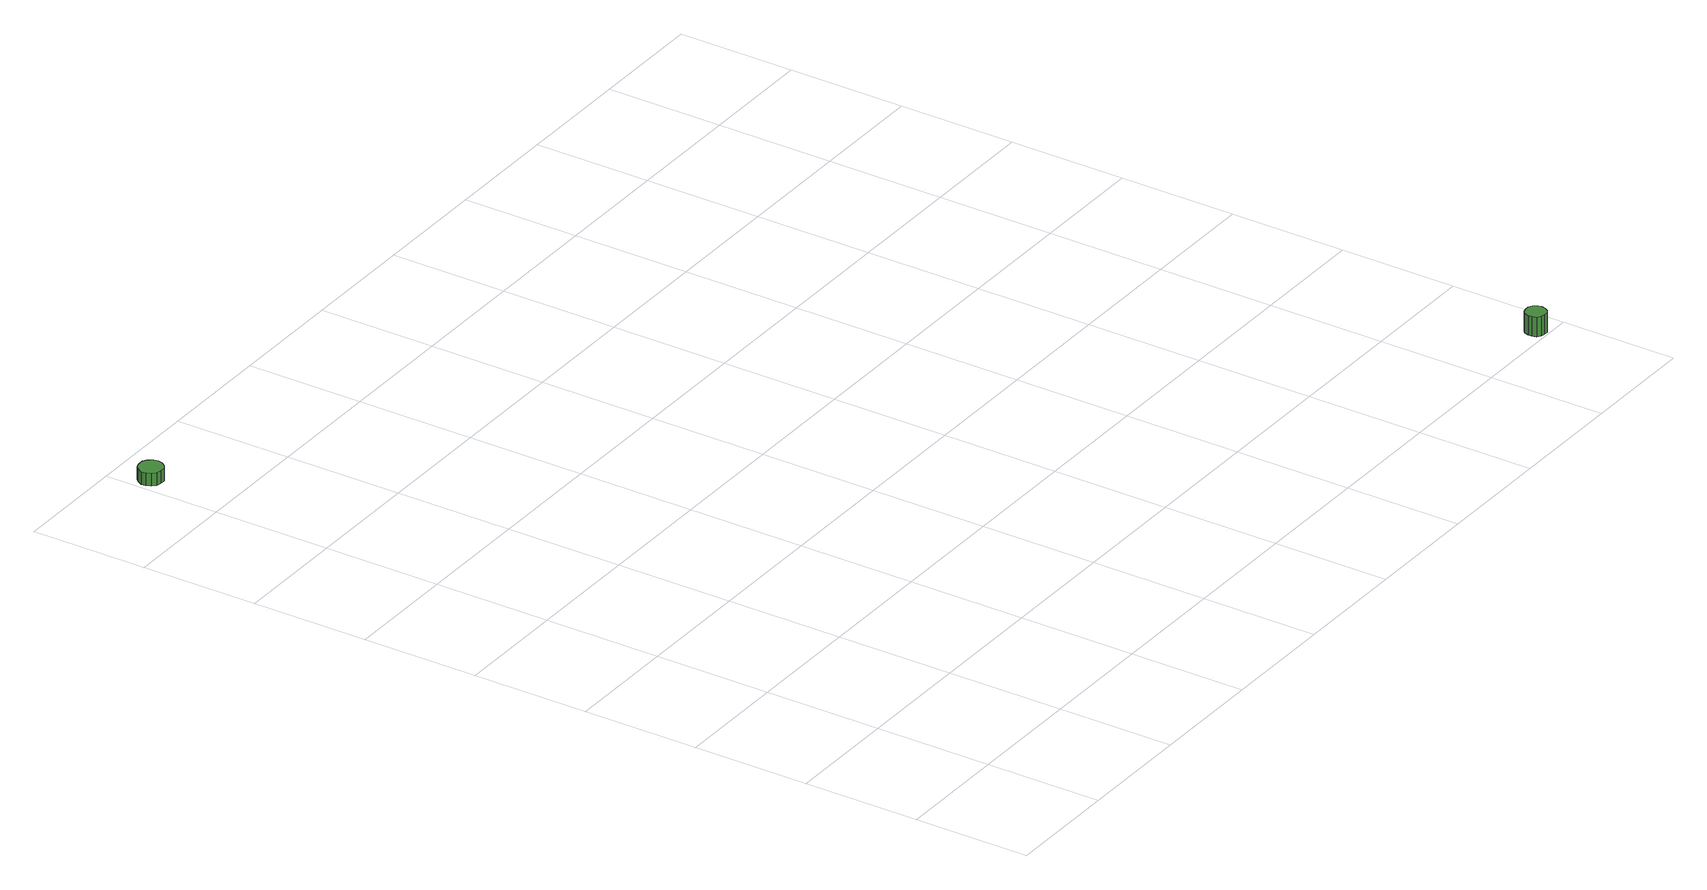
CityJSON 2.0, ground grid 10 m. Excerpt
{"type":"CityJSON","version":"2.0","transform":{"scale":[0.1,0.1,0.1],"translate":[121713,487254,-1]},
"CityObjects":{
"tree1":{"type":"SolitaryVegetationObject","attributes":{"function":"something"},"geometry":[{"type":"MultiSurface","lod":"1","boundaries":[[[0,1,2,3,4,5,6,7,8,9,10,11,12,13,14]],[[15,16,17,18,19,20,21,22,23,24,25,26,27,28,29]],[[0,29,28,1]],[[1,28,27,2]],[[2,27,26,3]],[[3,26,25,4]],[[4,25,24,5]],[[5,24,23,6]],[[6,23,22,7]],[[7,22,21,8]],[[8,21,20,9]],[[9,20,19,10]],[[10,19,18,11]],[[11,18,17,12]],[[12,17,16,13]],[[13,16,15,14]],[[14,15,29,0]]]}]},
"tree2":{"type":"SolitaryVegetationObject","attributes":{"function":"something"},"geometry":[{"type":"MultiSurface","lod":"1","boundaries":[[[30,31,32,33,34,35,36,37,38,39,40,41,42,43,44]],[[45,46,47,48,49,50,51,52,53,54,55,56,57,58,59]],[[30,59,58,31]],[[31,58,57,32]],[[32,57,56,33]],[[33,56,55,34]],[[34,55,54,35]],[[35,54,53,36]],[[36,53,52,37]],[[37,52,51,38]],[[38,51,50,39]],[[39,50,49,40]],[[40,49,48,41]],[[41,48,47,42]],[[42,47,46,43]],[[43,46,45,44]],[[44,45,59,30]]]}]}
},
"vertices":[
[26,769,17],[25,773,17],[22,777,17],[19,779,17],[14,779,17],[10,778,17],[7,775,17],[5,771,17],[5,767,17],[7,763,17],[10,760,17],[14,759,17],[19,759,17],[22,761,17],[25,765,17],[25,765,6],[22,761,6],[19,759,6],[14,759,6],[10,760,6],[7,763,6],[5,767,6],[5,771,6],[7,775,6],[10,778,6],[14,779,6],[19,779,6],[22,777,6],[25,773,6],[26,769,6],
[787,11,23],[786,14,23],[784,17,23],[781,19,23],[777,19,23],[774,18,23],[771,16,23],[770,12,23],[770,9,23],[771,5,23],[774,3,23],[777,2,23],[781,2,23],[784,4,23],[786,7,23],[786,7,6],[784,4,6],[781,2,6],[777,2,6],[774,3,6],[771,5,6],[770,9,6],[770,12,6],[771,16,6],[774,18,6],[777,19,6],[781,19,6],[784,17,6],[786,14,6],[787,11,6]
]}
